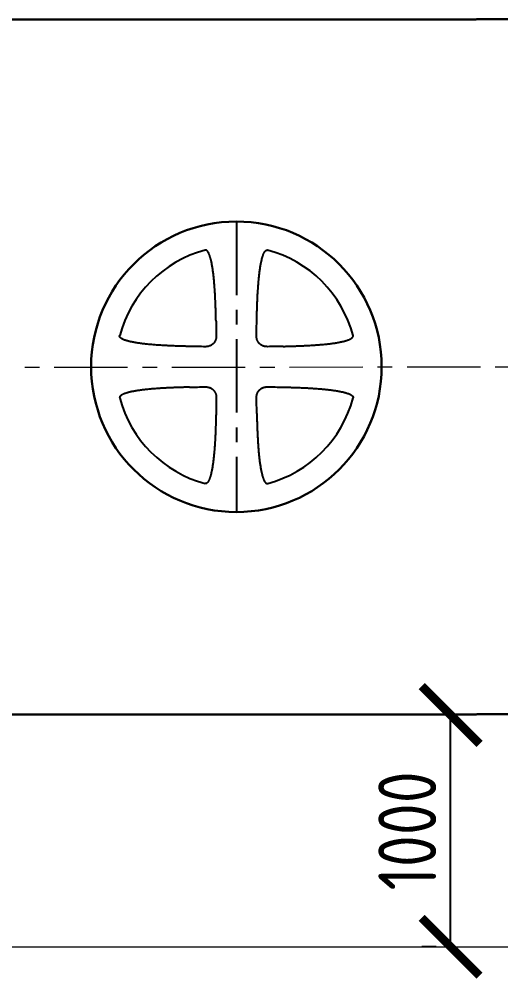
# Model space of a CAD drawing. Header units: millimetres. Extents: x 24859265 to 26550985, y 32092698 to 33532929.
# Drawn here: x 26162917 to 26164997, y 33006149 to 33010293 of the extents above; entities that cross this region are included whole.
import ezdxf

# ---------------------------------------------------------------- set-up
doc = ezdxf.new("R2010")
doc.units = ezdxf.units.MM
doc.linetypes.add('осевая', pattern=[50.8, 31.75, -6.35, 6.35, -6.35])
doc.layers.add('Системный слой', color=7, linetype='Continuous')
doc.styles.add('GOST 2.304', font='GOST_0.TTF')
doc.styles.get("Standard").update_dxf_attribs({"font": 'arial.ttf'})
doc.dimstyles.new('ISO-25', dxfattribs={"dimtxt": 2.5, "dimasz": 2.5, "dimexe": 1.25, "dimexo": 0.625, "dimtad": 1, "dimtxsty": 'Standard', "dimcen": 2.5, "dimadec": 0, "dimazin": 0, "dimtfac": 1, "dimtmove": 0, "dimatfit": 3, "dimfxl": 1, "dimarcsym": 0})

# ---------------------------------------------------------------- blocks, each defined once
blk = doc.blocks.new('_ArchTick')
at = {"color": 0, "linetype": 'ByBlock', "const_width": 0.15}
blk.add_lwpolyline([(-0.5, -0.5), (0.5, 0.5)], dxfattribs=at)
blk = doc.blocks.new('*D530')
at = {"color": 0, "lineweight": -2, "transparency": 16777216}
for p, q in [((26164717.5, 33007288.3), (26164655, 33007288.3)), ((26164780, 33006286.9), (26164780, 33007288.3)), ((26164717.9, 33006286.9), (26164655, 33006286.9))]:
    blk.add_line(p, q, dxfattribs=at)
at = {"color": 0, "lineweight": -2, "transparency": 16777216, "xscale": 250, "yscale": 250, "zscale": 250}
for p, rotation in [((26164780, 33007288.3), 90), ((26164780, 33006286.9), 270)]:
    blk.add_blockref('_ArchTick', p, dxfattribs=dict(at, rotation=rotation))
at = {"color": 0, "transparency": 16777216, "insert": (26164592.5, 33006787.6), "char_height": 250, "attachment_point": 5, "rotation": 90, "style": 'GOST 2.304'}
blk.add_mtext('1000', dxfattribs=at)

msp = doc.modelspace()

# ---------------------------------------------------------------- linework, layer by layer
at = {"color": 1, "linetype": 'осевая', "lineweight": 25, "ltscale": 10}
msp.add_line((26163854.4083, 33009419.2563), (26163854.8974, 33008164.5075), dxfattribs=at)
at = {"color": 1, "linetype": 'осевая', "lineweight": 15, "ltscale": 10}
msp.add_line((26151383.5275, 33008787.7874), (26170893.661, 33008792.5503), dxfattribs=at)
at = {"lineweight": 35}
for points in [[(26168435.0434, 33010293.0485), (26161345.9909, 33010290.2852)], [(26161347.1602, 33007290.2854), (26168436.2128, 33007293.0471)]]:
    msp.add_lwpolyline(points, dxfattribs=at)
at = {"lineweight": 20}
msp.add_lwpolyline([(26148120.7654, 33006286.9159), (26178220.8173, 33006286.9159), (26178220.8173, 33007496.6705)], dxfattribs=at)
at = {"layer": 'Системный слой', "color": 7, "lineweight": 30}
msp.add_circle((26163854.6529, 33008791.8819), 627.3744, dxfattribs=at)
at = {"layer": 'Системный слой', "color": 7, "lineweight": 25}
for start, end in [(105.016614, 165.0280533), (15.0166141, 75.0280534), (195.0166141, 255.0280534), (285.016614, 345.0280533)]:
    msp.add_arc((26163854.6529, 33008791.8819), 521.8345, start, end, dxfattribs=at)
at = {"layer": 'Системный слой', "color": 7, "lineweight": 25, "extrusion": (0, 0, -1)}
for centre, major_axis, start_param, end_param in [((26162678.7894, 33008791.4235), (1.2423, -3187.0362), -1.634238642, -1.612784394), ((26165030.5163, 33008792.3402), (-1.2423, 3187.0362), -1.52880826, -1.507354011), ((26163854.1945, 33009967.7453), (-3187.0362, -1.2423), -1.52880826, -1.507354011), ((26163854.1945, 33009967.7453), (-3187.0362, -1.2423), -1.634238642, -1.612784394), ((26163855.1112, 33007616.0185), (3187.0362, 1.2423), -1.634238642, -1.612784394), ((26163855.1112, 33007616.0185), (3187.0362, 1.2423), -1.52880826, -1.507354011), ((26162678.7894, 33008791.4235), (1.2423, -3187.0362), -1.52880826, -1.507354011), ((26165030.5163, 33008792.3402), (-1.2423, 3187.0362), -1.634238642, -1.612784394)]:
    msp.add_ellipse(centre, major_axis=major_axis, ratio=0.342020143, start_param=start_param, end_param=end_param, dxfattribs=at)
at = {"layer": 'Системный слой', "color": 7, "lineweight": 25}
for points, knots in [([(26163766.5484, 33008993.9049), (26163766.4288, 33008999.3089), (26163766.17, 33009010.2313), (26163765.7171, 33009026.8309), (26163765.2734, 33009040.9443), (26163764.867, 33009052.5281), (26163764.5303, 33009061.447), (26163764.1184, 33009071.5776), (26163763.6156, 33009082.9104), (26163762.9978, 33009095.4817), (26163762.3617, 33009107.1522), (26163761.7204, 33009117.8761), (26163761.0903, 33009127.6039), (26163760.4059, 33009137.348), (26163759.6666, 33009147.0485), (26163758.8721, 33009156.6523), (26163758.0248, 33009166.0864), (26163757.1208, 33009175.358), (26163756.1632, 33009184.4016), (26163755.1483, 33009193.2239), (26163754.0817, 33009201.759), (26163752.9516, 33009210.078), (26163751.7652, 33009218.101), (26163750.5224, 33009225.8105), (26163749.2518, 33009233.0397), (26163747.9466, 33009239.8517), (26163746.6322, 33009246.1427), (26163745.3023, 33009251.9761), (26163743.9918, 33009257.2492), (26163742.6705, 33009262.1269), (26163741.3553, 33009266.5738), (26163740.0371, 33009270.6441), (26163738.7758, 33009274.2002), (26163737.5553, 33009277.3448), (26163736.4133, 33009280.0358), (26163735.3301, 33009282.3703), (26163734.3506, 33009284.3077), (26163733.4274, 33009285.9885), (26163732.5633, 33009287.4374), (26163731.7331, 33009288.7159), (26163730.9807, 33009289.7814), (26163730.2907, 33009290.6826), (26163729.6803, 33009291.4201), (26163729.1286, 33009292.0386), (26163728.6505, 33009292.5387), (26163728.2118, 33009292.9686), (26163727.8037, 33009293.344), (26163727.408, 33009293.6848), (26163727.0372, 33009293.9837), (26163726.6866, 33009294.2483), (26163726.3518, 33009294.4849), (26163726.0163, 33009294.7064), (26163725.6336, 33009294.9408), (26163725.1971, 33009295.1831), (26163724.7071, 33009295.4219), (26163724.2083, 33009295.6307), (26163723.6391, 33009295.8294), (26163722.9378, 33009296.0158), (26163722.1194, 33009296.1433), (26163721.336, 33009296.1716), (26163720.557, 33009296.1226), (26163719.9557, 33009296.024), (26163719.5528, 33009295.9247), (26163719.446, 33009295.8961)], [0, 0, 0, 0, 3.294371593, 6.658591543, 10.121592742, 11.902893978, 13.727107621, 15.565805849, 18.089199056, 20.650882172, 23.250738132, 25.227924631, 27.214477482, 29.207844676, 31.198515859, 33.161938964, 35.100748787, 36.992852426, 38.863010201, 40.668912645, 42.432709704, 44.134311819, 45.815956245, 47.406319509, 48.925529492, 50.321905425, 51.666805829, 52.875385207, 53.998684122, 55.003566013, 55.973887457, 56.834853186, 57.62025208, 58.285214561, 58.906539433, 59.421026718, 59.87309663, 60.246258994, 60.602155426, 60.908040864, 61.180306665, 61.401463481, 61.604047946, 61.767516676, 61.910185432, 62.028901262, 62.144789761, 62.250718136, 62.349589011, 62.437155671, 62.520316699, 62.60098611, 62.683376543, 62.794473772, 62.904935231, 63.013803366, 63.122506405, 63.271682214, 63.457840141, 63.633238455, 63.754365664, 63.934896432, 64, 64, 64, 64]), ([(26163942.5998, 33008993.9735), (26163942.7152, 33008999.3787), (26163942.9656, 33009010.3079), (26163943.4061, 33009026.9269), (26163943.8399, 33009041.0679), (26163944.2386, 33009052.6859), (26163944.5699, 33009061.6398), (26163944.9339, 33009070.7564), (26163945.3326, 33009080.0066), (26163945.7717, 33009089.4287), (26163946.253, 33009098.9736), (26163946.7804, 33009108.6308), (26163947.3558, 33009118.3511), (26163947.9835, 33009128.1237), (26163948.6658, 33009137.9092), (26163949.4033, 33009147.6453), (26163950.1964, 33009157.2792), (26163951.0424, 33009166.7356), (26163951.9455, 33009176.0237), (26163952.9023, 33009185.0776), (26163953.9166, 33009193.9059), (26163954.983, 33009202.4426), (26163956.1134, 33009210.7609), (26163957.3006, 33009218.781), (26163958.5447, 33009226.4856), (26163959.817, 33009233.7063), (26163961.1241, 33009240.5066), (26163962.4401, 33009246.7807), (26163963.7711, 33009252.5921), (26163965.0812, 33009257.8366), (26163966.4008, 33009262.6804), (26163967.7123, 33009267.088), (26163969.0251, 33009271.1151), (26163970.2781, 33009274.6244), (26163971.4878, 33009277.7202), (26163972.6165, 33009280.3628), (26163973.6847, 33009282.6511), (26163974.6482, 33009284.5465), (26163975.5547, 33009286.1897), (26163976.4028, 33009287.6069), (26163977.2183, 33009288.86), (26163977.9587, 33009289.9072), (26163978.6392, 33009290.7956), (26163979.2428, 33009291.5253), (26163979.7898, 33009292.1391), (26163980.2656, 33009292.6374), (26163980.7032, 33009293.0671), (26163981.1111, 33009293.4428), (26163981.5065, 33009293.7839), (26163981.877, 33009294.083), (26163982.2275, 33009294.3479), (26163982.562, 33009294.5848), (26163982.8974, 33009294.8065), (26163983.2799, 33009295.0412), (26163983.7162, 33009295.2839), (26163984.206, 33009295.5231), (26163984.7047, 33009295.7323), (26163985.2737, 33009295.9314), (26163985.9749, 33009296.1183), (26163986.7931, 33009296.2465), (26163987.5765, 33009296.2754), (26163988.3556, 33009296.2269), (26163988.9569, 33009296.1289), (26163989.3599, 33009296.0299), (26163989.4667, 33009296.0013)], [0, 0, 0, 0, 3.346521523, 6.766848111, 10.291529456, 12.106470403, 13.966728464, 15.842272064, 17.760328852, 19.705723419, 21.69055137, 23.687494739, 25.705597318, 27.732687694, 29.765616249, 31.795275715, 33.795524463, 35.769580702, 37.694348858, 39.596138923, 41.431300907, 43.222956688, 44.950627594, 46.657892926, 48.271860481, 49.813092722, 51.228677476, 52.591624534, 53.814670765, 54.950110731, 55.963708116, 56.941680685, 57.807328827, 58.595452265, 59.260387204, 59.880783117, 60.393123522, 60.842570583, 61.213061508, 61.566814526, 61.871519207, 62.143339222, 62.364995754, 62.568380645, 62.733224655, 62.877533629, 62.998105508, 63.115804117, 63.223385704, 63.323799493, 63.412733256, 63.497193458, 63.579124045, 63.662802909, 63.775637351, 63.887825457, 63.998394772, 64.108795928, 64.260302258, 64.449368862, 64.627507815, 64.750527631, 64.933879172, 65, 65, 65, 65]), ([(26163652.5612, 33008879.8289), (26163647.434, 33008879.9383), (26163637.0534, 33008880.1753), (26163623.998, 33008880.5177), (26163611.696, 33008880.8761), (26163598.4989, 33008881.2969), (26163581.349, 33008881.9215), (26163563.1335, 33008882.7003), (26163547.2168, 33008883.4923), (26163534.3897, 33008884.2098), (26163523.7762, 33008884.8609), (26163513.7851, 33008885.5282), (26163504.1387, 33008886.2273), (26163494.5604, 33008886.9808), (26163485.1111, 33008887.7878), (26163475.7911, 33008888.6521), (26163466.6613, 33008889.5717), (26163457.7228, 33008890.5501), (26163449.0368, 33008891.5835), (26163440.5445, 33008892.6822), (26163432.3286, 33008893.8398), (26163424.4131, 33008895.0559), (26163416.9623, 33008896.3044), (26163409.9176, 33008897.5916), (26163403.3845, 33008898.8938), (26163397.304, 33008900.2165), (26163391.7799, 33008901.5268), (26163386.6505, 33008902.8535), (26163381.9559, 33008904.1798), (26163377.6455, 33008905.5137), (26163373.8625, 33008906.7963), (26163370.5036, 33008908.0432), (26163367.6158, 33008909.2161), (26163365.1012, 33008910.3339), (26163363.0055, 33008911.35), (26163361.1832, 33008912.3113), (26163359.6111, 33008913.2131), (26163358.2258, 33008914.0797), (26163357.0738, 33008914.8647), (26163356.1013, 33008915.5842), (26163355.307, 33008916.2201), (26163354.6418, 33008916.7949), (26163354.1053, 33008917.2923), (26163353.6442, 33008917.7489), (26163353.2412, 33008918.1747), (26163352.8744, 33008918.589), (26163352.5521, 33008918.9787), (26163352.2664, 33008919.3485), (26163352.0114, 33008919.7017), (26163351.7737, 33008920.0552), (26163351.5246, 33008920.4554), (26163351.2696, 33008920.9088), (26163351.0208, 33008921.4143), (26163350.8059, 33008921.9242), (26163350.6042, 33008922.4996), (26163350.4166, 33008923.2031), (26163350.2882, 33008924.0222), (26163350.2593, 33008924.8055), (26163350.3078, 33008925.5846), (26163350.4059, 33008926.186), (26163350.5048, 33008926.589), (26163350.5334, 33008926.6958)], [0, 0, 0, 0, 3.027650468, 6.130094995, 7.711356257, 10.29572092, 13.929306235, 17.85218495, 21.075847564, 23.356555589, 25.454567181, 27.369742625, 29.28457001, 31.181263092, 33.060102395, 34.9034142, 36.729230748, 38.501690757, 40.23857242, 41.92187162, 43.587415304, 45.168284004, 46.68244492, 48.080640478, 49.429669018, 50.648001517, 51.784220094, 52.805921168, 53.793742901, 54.673451645, 55.478236634, 56.16329273, 56.804669619, 57.338102874, 57.808295994, 58.19735665, 58.567881964, 58.885924914, 59.167818492, 59.395947779, 59.604956454, 59.772793989, 59.918929675, 60.040332083, 60.158922171, 60.267662997, 60.369344164, 60.459616107, 60.545401758, 60.628156765, 60.712315906, 60.824376076, 60.935003164, 61.043224388, 61.1494624, 61.294441349, 61.47478319, 61.644699639, 61.762041656, 61.936931263, 62, 62, 62, 62]), ([(26163767.8072, 33008925.6262), (26163767.8197, 33008924.7795), (26163767.8044, 33008923.1043), (26163767.6605, 33008920.5962), (26163767.3948, 33008918.1023), (26163767.001, 33008915.6065), (26163766.4762, 33008913.1224), (26163765.8208, 33008910.6687), (26163765.0372, 33008908.2622), (26163764.1305, 33008905.919), (26163763.1083, 33008903.6541), (26163761.98, 33008901.4804), (26163760.7553, 33008899.4063), (26163759.4409, 33008897.433), (26163758.0502, 33008895.5706), (26163756.5997, 33008893.8289), (26163755.1163, 33008892.2237), (26163753.6142, 33008890.7518), (26163752.1067, 33008889.409), (26163750.4631, 33008888.0746), (26163748.7778, 33008886.8403), (26163747.0119, 33008885.6763), (26163745.4193, 33008884.7263), (26163743.5797, 33008883.7285), (26163741.4399, 33008882.6964), (26163738.9215, 33008881.6651), (26163736.3652, 33008880.7924), (26163734.1871, 33008880.1818), (26163731.888, 33008879.6431), (26163729.3139, 33008879.1646), (26163726.3513, 33008878.8066), (26163723.477, 33008878.6299), (26163721.7176, 33008878.611), (26163720.8409, 33008878.6233)], [0, 0, 0, 0, 1.160826542, 2.293622235, 3.435630275, 4.588755852, 5.746246171, 6.905347908, 8.06046894, 9.206890964, 10.341223549, 11.457239469, 12.554235135, 13.633163251, 14.697615427, 15.730559355, 16.730574568, 17.684561251, 18.60488317, 19.490060894, 20.578622657, 21.45991575, 22.381037453, 23.113318507, 24.320591035, 25.627436737, 26.832375655, 28.012840773, 28.720001051, 30.061885846, 31.592299148, 32.799070777, 34, 34, 34, 34]), ([(26163988.3972, 33008878.7276), (26163987.5505, 33008878.7151), (26163985.8753, 33008878.7303), (26163983.3672, 33008878.8742), (26163980.8732, 33008879.14), (26163978.3775, 33008879.5338), (26163975.8933, 33008880.0585), (26163973.4397, 33008880.714), (26163971.0332, 33008881.4975), (26163968.69, 33008882.4042), (26163966.4251, 33008883.4264), (26163964.2514, 33008884.5547), (26163962.1773, 33008885.7794), (26163960.204, 33008887.0938), (26163958.3416, 33008888.4846), (26163956.5999, 33008889.935), (26163954.9946, 33008891.4184), (26163953.5228, 33008892.9205), (26163952.18, 33008894.428), (26163950.8455, 33008896.0717), (26163949.6112, 33008897.7569), (26163948.4473, 33008899.5228), (26163947.4973, 33008901.1155), (26163946.4995, 33008902.9551), (26163945.4673, 33008905.0949), (26163944.4361, 33008907.6133), (26163943.5634, 33008910.1696), (26163942.9527, 33008912.3477), (26163942.4141, 33008914.6467), (26163941.9356, 33008917.2208), (26163941.5775, 33008920.1834), (26163941.4009, 33008923.0578), (26163941.382, 33008924.8172), (26163941.3943, 33008925.6939)], [0, 0, 0, 0, 1.160826542, 2.293622235, 3.435630275, 4.588755852, 5.746246171, 6.905347908, 8.06046894, 9.206890964, 10.341223549, 11.457239469, 12.554235135, 13.633163251, 14.697615427, 15.730559355, 16.730574568, 17.684561251, 18.60488317, 19.490060894, 20.578622657, 21.45991575, 22.381037453, 23.113318507, 24.320591035, 25.627436737, 26.832375655, 28.012840773, 28.720001051, 30.061885846, 31.592299148, 32.799070777, 34, 34, 34, 34]), ([(26164056.6759, 33008879.9864), (26164061.9224, 33008880.1024), (26164072.5398, 33008880.3535), (26164085.8902, 33008880.7156), (26164098.4555, 33008881.0941), (26164111.9103, 33008881.5374), (26164129.3713, 33008882.194), (26164147.891, 33008883.0112), (26164164.0455, 33008883.8407), (26164177.0341, 33008884.5902), (26164187.7501, 33008885.2685), (26164197.8176, 33008885.9622), (26164207.5178, 33008886.6872), (26164217.1347, 33008887.4673), (26164226.6014, 33008888.3009), (26164235.922, 33008889.1919), (26164245.0338, 33008890.1378), (26164253.9402, 33008891.1424), (26164262.5783, 33008892.2011), (26164271.0129, 33008893.3252), (26164279.1623, 33008894.5079), (26164287.0046, 33008895.7491), (26164294.373, 33008897.0212), (26164301.3275, 33008898.3308), (26164307.7613, 33008899.6528), (26164313.735, 33008900.993), (26164319.143, 33008902.3166), (26164324.15, 33008903.6535), (26164328.7174, 33008904.9861), (26164332.8985, 33008906.3231), (26164336.5516, 33008907.6037), (26164339.782, 33008908.8441), (26164342.5458, 33008910.0056), (26164344.9421, 33008911.1082), (26164346.929, 33008912.1052), (26164348.6508, 33008913.0449), (26164350.1326, 33008913.924), (26164351.4377, 33008914.7681), (26164352.5223, 33008915.5317), (26164353.4371, 33008916.2308), (26164354.1831, 33008916.8475), (26164354.8068, 33008917.4035), (26164355.309, 33008917.8836), (26164355.7396, 33008918.3229), (26164356.115, 33008918.7311), (26164356.4558, 33008919.1268), (26164356.7547, 33008919.4975), (26164357.0193, 33008919.8482), (26164357.2559, 33008920.1829), (26164357.4774, 33008920.5185), (26164357.7117, 33008920.9012), (26164357.9541, 33008921.3377), (26164358.1929, 33008921.8276), (26164358.4017, 33008922.3265), (26164358.6004, 33008922.8956), (26164358.7867, 33008923.597), (26164358.9143, 33008924.4153), (26164358.9426, 33008925.1987), (26164358.8935, 33008925.9778), (26164358.795, 33008926.579), (26164358.6957, 33008926.982), (26164358.6671, 33008927.0887)], [0, 0, 0, 0, 3.098261334, 6.270257389, 7.885873744, 10.522157945, 14.222087947, 18.211189336, 21.483219765, 23.791405021, 25.91055982, 27.839239887, 29.766287197, 31.670808361, 33.554373667, 35.397494967, 37.221268987, 38.987539178, 40.71587108, 42.387727128, 44.041242235, 45.608248555, 47.10728905, 48.48832759, 49.819500091, 51.017863675, 52.132794527, 53.131322562, 54.095468401, 54.950921967, 55.731333865, 56.392139341, 57.009564667, 57.52047847, 57.969135823, 58.33888725, 58.691132745, 58.993238407, 59.261550851, 59.478661932, 59.677208155, 59.836710997, 59.975491712, 60.090496101, 60.202763313, 60.305383036, 60.40116592, 60.485997168, 60.566559632, 60.644707497, 60.724522268, 60.832146527, 60.939155451, 61.044621355, 61.149927756, 61.294442138, 61.474782666, 61.644699745, 61.762041735, 61.936930934, 62, 62, 62, 62]), ([(26163652.6298, 33008703.7774), (26163647.5027, 33008703.664), (26163637.1223, 33008703.4189), (26163624.0671, 33008703.0663), (26163611.7655, 33008702.6983), (26163598.5687, 33008702.2672), (26163581.4193, 33008701.6292), (26163563.2044, 33008700.8362), (26163547.2883, 33008700.0318), (26163534.4617, 33008699.3043), (26163523.8488, 33008698.645), (26163513.8582, 33008697.9698), (26163504.2123, 33008697.2632), (26163494.6347, 33008696.5023), (26163485.186, 33008695.6879), (26163475.8667, 33008694.8164), (26163466.7376, 33008693.8896), (26163457.7999, 33008692.9042), (26163449.1147, 33008691.8641), (26163440.6232, 33008690.7588), (26163432.4082, 33008689.5948), (26163424.4937, 33008688.3725), (26163417.0438, 33008687.1182), (26163410.0001, 33008685.8254), (26163403.4681, 33008684.5182), (26163397.3886, 33008683.1908), (26163391.8656, 33008681.8761), (26163386.7372, 33008680.5454), (26163382.0436, 33008679.2155), (26163377.7342, 33008677.8783), (26163373.9522, 33008676.5927), (26163370.5943, 33008675.3432), (26163367.7074, 33008674.168), (26163365.1937, 33008673.0483), (26163363.0988, 33008672.0305), (26163361.2773, 33008671.0678), (26163359.7059, 33008670.1648), (26163358.3212, 33008669.2971), (26163357.1698, 33008668.5112), (26163356.1979, 33008667.791), (26163355.4041, 33008667.1544), (26163354.7393, 33008666.5791), (26163354.2032, 33008666.0813), (26163353.7425, 33008665.6243), (26163353.3398, 33008665.1982), (26163352.9734, 33008664.7836), (26163352.6514, 33008664.3936), (26163352.3659, 33008664.0237), (26163352.1112, 33008663.6702), (26163351.8737, 33008663.3165), (26163351.625, 33008662.9162), (26163351.3703, 33008662.4625), (26163351.1219, 33008661.9569), (26163350.9075, 33008661.4468), (26163350.7062, 33008660.8712), (26163350.5191, 33008660.1676), (26163350.3914, 33008659.3484), (26163350.3631, 33008658.5651), (26163350.4122, 33008657.786), (26163350.5107, 33008657.1847), (26163350.61, 33008656.7818), (26163350.6387, 33008656.675)], [0, 0, 0, 0, 3.027650466, 6.130094991, 7.711356252, 10.295720913, 13.929306225, 17.852184938, 21.07584755, 23.356555574, 25.454567165, 27.369742608, 29.284569992, 31.181263074, 33.060102377, 34.903414182, 36.72923073, 38.50169074, 40.238572403, 41.921871604, 43.587415288, 45.168283988, 46.682444905, 48.080640464, 49.429669005, 50.648001504, 51.784220082, 52.805921157, 53.793742891, 54.673451636, 55.478236627, 56.163292723, 56.804669613, 57.33810287, 57.80829599, 58.197356647, 58.567881962, 58.885924912, 59.167818491, 59.395947778, 59.604956454, 59.772793988, 59.918929674, 60.040332083, 60.15892217, 60.267662996, 60.369344163, 60.459616106, 60.545401757, 60.628156764, 60.712315905, 60.824376075, 60.935003163, 61.043224387, 61.1494624, 61.294441348, 61.474783189, 61.644699639, 61.762041656, 61.936931263, 62, 62, 62, 62]), ([(26163720.9085, 33008705.0362), (26163721.7552, 33008705.0487), (26163723.4304, 33008705.0335), (26163725.9385, 33008704.8896), (26163728.4325, 33008704.6238), (26163730.9282, 33008704.23), (26163733.4124, 33008703.7052), (26163735.8661, 33008703.0498), (26163738.2725, 33008702.2662), (26163740.6157, 33008701.3596), (26163742.8806, 33008700.3374), (26163745.0543, 33008699.2091), (26163747.1284, 33008697.9844), (26163749.1006, 33008696.6707), (26163750.9551, 33008695.286), (26163752.6755, 33008693.8544), (26163754.2388, 33008692.4137), (26163755.862, 33008690.7673), (26163757.3069, 33008689.1295), (26163758.7227, 33008687.3437), (26163760.0695, 33008685.4732), (26163761.4548, 33008683.2883), (26163762.6072, 33008681.1949), (26163763.6003, 33008679.167), (26163764.5245, 33008677.0358), (26163765.2638, 33008675.0206), (26163766.0072, 33008672.6947), (26163766.5454, 33008670.6811), (26163767.0155, 33008668.4587), (26163767.3813, 33008666.369), (26163767.7018, 33008663.847), (26163767.9004, 33008660.9445), (26163767.9246, 33008659.0108), (26163767.9115, 33008658.0699)], [0, 0, 0, 0, 1.160824505, 2.293619377, 3.435628046, 4.588756653, 5.746252086, 6.905357744, 8.060477574, 9.206889122, 10.341203147, 11.457204809, 12.554204619, 13.633169084, 14.695740988, 15.71706833, 16.69175045, 17.601108296, 18.876909107, 19.676174613, 20.71618965, 22.027068401, 23.21144584, 23.982011638, 25.113816219, 26.386624586, 26.915981655, 28.452958319, 29.235772501, 30.022225733, 31.353685786, 32.710829606, 34, 34, 34, 34]), ([(26163941.4986, 33008658.1375), (26163941.486, 33008658.9843), (26163941.5013, 33008660.6594), (26163941.6452, 33008663.1675), (26163941.911, 33008665.6615), (26163942.3047, 33008668.1573), (26163942.8295, 33008670.6414), (26163943.4849, 33008673.0951), (26163944.2685, 33008675.5015), (26163945.1752, 33008677.8448), (26163946.1974, 33008680.1097), (26163947.3257, 33008682.2834), (26163948.5504, 33008684.3574), (26163949.8648, 33008686.3308), (26163951.2555, 33008688.1931), (26163952.706, 33008689.9349), (26163954.1894, 33008691.5401), (26163955.6915, 33008693.012), (26163957.199, 33008694.3548), (26163958.8426, 33008695.6892), (26163960.5279, 33008696.9235), (26163962.2938, 33008698.0874), (26163963.8864, 33008699.0374), (26163965.7261, 33008700.0353), (26163967.8659, 33008701.0674), (26163970.3842, 33008702.0986), (26163972.9406, 33008702.9714), (26163975.1186, 33008703.582), (26163977.4177, 33008704.1207), (26163979.9918, 33008704.5991), (26163982.9544, 33008704.9572), (26163985.8287, 33008705.1339), (26163987.5881, 33008705.1527), (26163988.4649, 33008705.1405)], [0, 0, 0, 0, 1.160826542, 2.293622235, 3.435630275, 4.588755852, 5.746246171, 6.905347908, 8.06046894, 9.206890964, 10.341223549, 11.457239469, 12.554235135, 13.633163251, 14.697615427, 15.730559355, 16.730574568, 17.684561251, 18.60488317, 19.490060894, 20.578622657, 21.45991575, 22.381037453, 23.113318507, 24.320591035, 25.627436737, 26.832375655, 28.012840773, 28.720001051, 30.061885846, 31.592299148, 32.799070777, 34, 34, 34, 34]), ([(26164056.7445, 33008703.9349), (26164061.9911, 33008703.823), (26164072.6087, 33008703.5802), (26164085.9594, 33008703.2284), (26164098.5249, 33008702.8598), (26164111.9801, 33008702.427), (26164129.4416, 33008701.784), (26164147.962, 33008700.9812), (26164164.1171, 33008700.1644), (26164177.1062, 33008699.4249), (26164187.8228, 33008698.755), (26164197.8909, 33008698.0692), (26164207.5916, 33008697.3517), (26164217.2091, 33008696.5791), (26164226.6765, 33008695.7529), (26164235.9977, 33008694.8692), (26164245.1103, 33008693.9303), (26164254.0174, 33008692.9327), (26164262.6564, 33008691.8807), (26164271.0919, 33008690.7632), (26164279.2422, 33008689.5869), (26164287.0855, 33008688.3518), (26164294.4548, 33008687.0854), (26164301.4104, 33008685.7812), (26164307.8452, 33008684.4642), (26164313.8199, 33008683.1287), (26164319.229, 33008681.8093), (26164324.237, 33008680.4764), (26164328.8055, 33008679.1473), (26164332.9876, 33008677.8136), (26164336.6417, 33008676.5358), (26164339.8731, 33008675.2979), (26164342.6377, 33008674.1385), (26164345.0349, 33008673.0379), (26164347.0226, 33008672.0423), (26164348.7451, 33008671.104), (26164350.2276, 33008670.2261), (26164351.5334, 33008669.383), (26164352.6186, 33008668.6202), (26164353.5339, 33008667.9219), (26164354.2804, 33008667.3058), (26164354.9045, 33008666.7502), (26164355.4071, 33008666.2705), (26164355.838, 33008665.8315), (26164356.2137, 33008665.4237), (26164356.5548, 33008665.0282), (26164356.854, 33008664.6577), (26164357.1189, 33008664.3073), (26164357.3558, 33008663.9727), (26164357.5775, 33008663.6373), (26164357.8122, 33008663.2548), (26164358.0549, 33008662.8185), (26164358.294, 33008662.3288), (26164358.5033, 33008661.83), (26164358.7024, 33008661.2611), (26164358.8893, 33008660.5599), (26164359.0175, 33008659.7416), (26164359.0464, 33008658.9583), (26164358.9979, 33008658.1792), (26164358.8998, 33008657.5778), (26164358.8009, 33008657.1748), (26164358.7723, 33008657.068)], [0, 0, 0, 0, 3.098261337, 6.270257394, 7.88587375, 10.522157951, 14.222087953, 18.211189342, 21.483219771, 23.791405029, 25.91055983, 27.8392399, 29.766287214, 31.670808384, 33.554373694, 35.397494999, 37.221270799, 38.987539216, 40.715868525, 42.387727164, 44.041242269, 45.608248584, 47.107289074, 48.488327607, 49.819500103, 51.017863682, 52.13279453, 53.131322563, 54.0954684, 54.950921965, 55.731333862, 56.392139339, 57.009564665, 57.520478469, 57.969135823, 58.33888725, 58.691132745, 58.993238408, 59.261550851, 59.478661933, 59.677208155, 59.836710998, 59.975491713, 60.090496102, 60.202763313, 60.305383036, 60.40116592, 60.485997169, 60.566559633, 60.644707498, 60.724522269, 60.832146528, 60.939155452, 61.044621356, 61.149927757, 61.294442138, 61.474782667, 61.644699746, 61.762041735, 61.936930934, 62, 62, 62, 62]), ([(26163766.7059, 33008589.7902), (26163766.5889, 33008584.3086), (26163766.3351, 33008573.2419), (26163765.9657, 33008559.3436), (26163765.6192, 33008547.6859), (26163765.3074, 33008537.9835), (26163764.876, 33008525.6841), (26163764.3039, 33008511.1231), (26163763.5601, 33008494.6166), (26163762.7851, 33008479.6355), (26163762.0245, 33008466.5859), (26163761.3389, 33008455.8763), (26163760.639, 33008445.8438), (26163759.9088, 33008436.2015), (26163759.1238, 33008426.6559), (26163758.2866, 33008417.2803), (26163757.3931, 33008408.067), (26163756.4467, 33008399.0816), (26163755.4438, 33008390.3173), (26163754.3898, 33008381.8396), (26163753.2733, 33008373.5776), (26163752.1014, 33008365.6099), (26163750.8739, 33008357.9525), (26163749.6188, 33008350.7698), (26163748.3294, 33008343.9987), (26163747.0302, 33008337.7405), (26163745.715, 33008331.9317), (26163744.4173, 33008326.6721), (26163743.1073, 33008321.7996), (26163741.8013, 33008317.3488), (26163740.4901, 33008313.2673), (26163739.2322, 33008309.6913), (26163738.012, 33008306.5212), (26163736.8668, 33008303.8007), (26163735.7778, 33008301.4357), (26163734.7902, 33008299.4682), (26163733.8576, 33008297.7592), (26163732.9838, 33008296.2859), (26163732.1446, 33008294.9876), (26163731.385, 33008293.9078), (26163730.6891, 33008292.9963), (26163730.0748, 33008292.2521), (26163729.5204, 33008291.6295), (26163729.0413, 33008291.1275), (26163728.6025, 33008290.6967), (26163728.1946, 33008290.321), (26163727.7992, 33008289.9799), (26163727.4287, 33008289.6808), (26163727.0782, 33008289.4158), (26163726.7437, 33008289.179), (26163726.4083, 33008288.9572), (26163726.0258, 33008288.7226), (26163725.5895, 33008288.4799), (26163725.0997, 33008288.2407), (26163724.601, 33008288.0315), (26163724.0321, 33008287.8324), (26163723.3308, 33008287.6455), (26163722.5126, 33008287.5173), (26163721.7292, 33008287.4884), (26163720.9501, 33008287.5368), (26163720.3488, 33008287.6349), (26163719.9458, 33008287.7339), (26163719.839, 33008287.7624)], [0, 0, 0, 0, 3.289425785, 6.641072506, 8.341944379, 10.288254271, 12.467463829, 15.730360375, 19.040042649, 22.396272394, 24.748617788, 26.901300285, 28.851790397, 30.799552599, 32.720392494, 34.616970036, 36.467565256, 38.296603138, 40.062485517, 41.78701453, 43.450467192, 45.094385097, 46.649301137, 48.134932472, 49.501134164, 50.817333387, 52.001691581, 53.103718779, 54.091658013, 55.046430083, 55.895776701, 56.672127723, 57.331893274, 57.949266326, 58.462051315, 58.913491524, 59.286860563, 59.642660821, 59.947992889, 60.219335302, 60.439132084, 60.640228459, 60.801979529, 60.942837132, 61.059697506, 61.173775908, 61.278050622, 61.375378074, 61.46157731, 61.543439091, 61.622847514, 61.703949805, 61.813310178, 61.922045176, 62.029212163, 62.136216983, 62.283062174, 62.466311413, 62.638969098, 62.758203699, 62.935913687, 63, 63, 63, 63]), ([(26163942.7574, 33008589.8589), (26163942.876, 33008584.4947), (26163943.1328, 33008573.6518), (26163943.504, 33008560.0258), (26163943.8513, 33008548.5672), (26163944.1639, 33008538.9996), (26163944.5967, 33008526.829), (26163945.1701, 33008512.3848), (26163945.9147, 33008495.9749), (26163946.69, 33008481.0507), (26163947.451, 33008468.0226), (26163948.1378, 33008457.3029), (26163948.8393, 33008447.2471), (26163949.5715, 33008437.571), (26163950.3586, 33008427.9859), (26163951.1985, 33008418.562), (26163952.0952, 33008409.2932), (26163953.0457, 33008400.2436), (26163954.0538, 33008391.4078), (26163955.1144, 33008382.8502), (26163956.2389, 33008374.5025), (26163957.4203, 33008366.4449), (26163958.6588, 33008358.6964), (26163959.9262, 33008351.4227), (26163961.2295, 33008344.5622), (26163962.5435, 33008338.2193), (26163963.8743, 33008332.3319), (26163965.1876, 33008327.0029), (26163966.5133, 33008322.0687), (26163967.8344, 33008317.5659), (26163969.1598, 33008313.4414), (26163970.4297, 33008309.8342), (26163971.6601, 33008306.6416), (26163972.8129, 33008303.907), (26163973.9077, 33008301.5335), (26163974.8988, 33008299.5628), (26163975.8334, 33008297.8534), (26163976.7083, 33008296.3808), (26163977.5485, 33008295.0832), (26163978.309, 33008294.004), (26163979.0055, 33008293.093), (26163979.6204, 33008292.3494), (26163980.1752, 33008291.7272), (26163980.6547, 33008291.2256), (26163981.0939, 33008290.7951), (26163981.502, 33008290.4198), (26163981.8978, 33008290.0789), (26163982.2685, 33008289.7801), (26163982.6191, 33008289.5155), (26163982.9539, 33008289.2788), (26163983.2895, 33008289.0574), (26163983.6721, 33008288.823), (26163984.1087, 33008288.5806), (26163984.5986, 33008288.3419), (26163985.0975, 33008288.133), (26163985.6666, 33008287.9344), (26163986.3679, 33008287.748), (26163987.1863, 33008287.6204), (26163987.9697, 33008287.5921), (26163988.7487, 33008287.6412), (26163989.35, 33008287.7398), (26163989.7529, 33008287.839), (26163989.8597, 33008287.8677)], [0, 0, 0, 0, 3.218923136, 6.50682583, 8.178508276, 10.098302523, 12.252324325, 15.489576072, 18.779789971, 22.12274404, 24.473336148, 26.627827063, 28.584131871, 30.538173803, 32.467067938, 34.373013837, 36.235157188, 38.076608153, 39.857077487, 41.597492253, 43.278569694, 44.940532211, 46.513957966, 48.018144325, 49.402538406, 50.736545173, 51.936949418, 53.053666948, 54.053978732, 55.020167258, 55.878253101, 56.661608666, 57.325774799, 57.946675197, 58.461222986, 58.913538136, 59.286894357, 59.642684309, 59.948009353, 60.219346434, 60.439139687, 60.640232736, 60.801981719, 60.942838005, 61.059697972, 61.173776052, 61.278050575, 61.375377913, 61.461577123, 61.543438914, 61.622847383, 61.703949732, 61.813310168, 61.9220452, 62.029212193, 62.136216998, 62.283062174, 62.466311411, 62.638969098, 62.758203699, 62.935913687, 63, 63, 63, 63])]:
    msp.add_open_spline(points, degree=3, knots=knots, dxfattribs=at)

# ---------------------------------------------------------------- dimensions: what is measured, and where the dimension line sits
dim = msp.add_linear_dim(base=(26164780.0421, 33007288.3378), p1=(26164780.4325, 33006286.9159), p2=(26164780.0421, 33007288.3378), angle=90, text='1000', dimstyle='ISO-25', override={"dimscale": 100, "dimdec": 0, "dimtxsty": 'GOST 2.304', "dimblk1": 'ArchTick', "dimblk2": 'ArchTick', "dimsah": 1})
dim.commit()
dim.dimension.update_dxf_attribs({"geometry": '*D530', "text_midpoint": (26164592.5421, 33006787.6269)})

doc.saveas('drawing.dxf')
